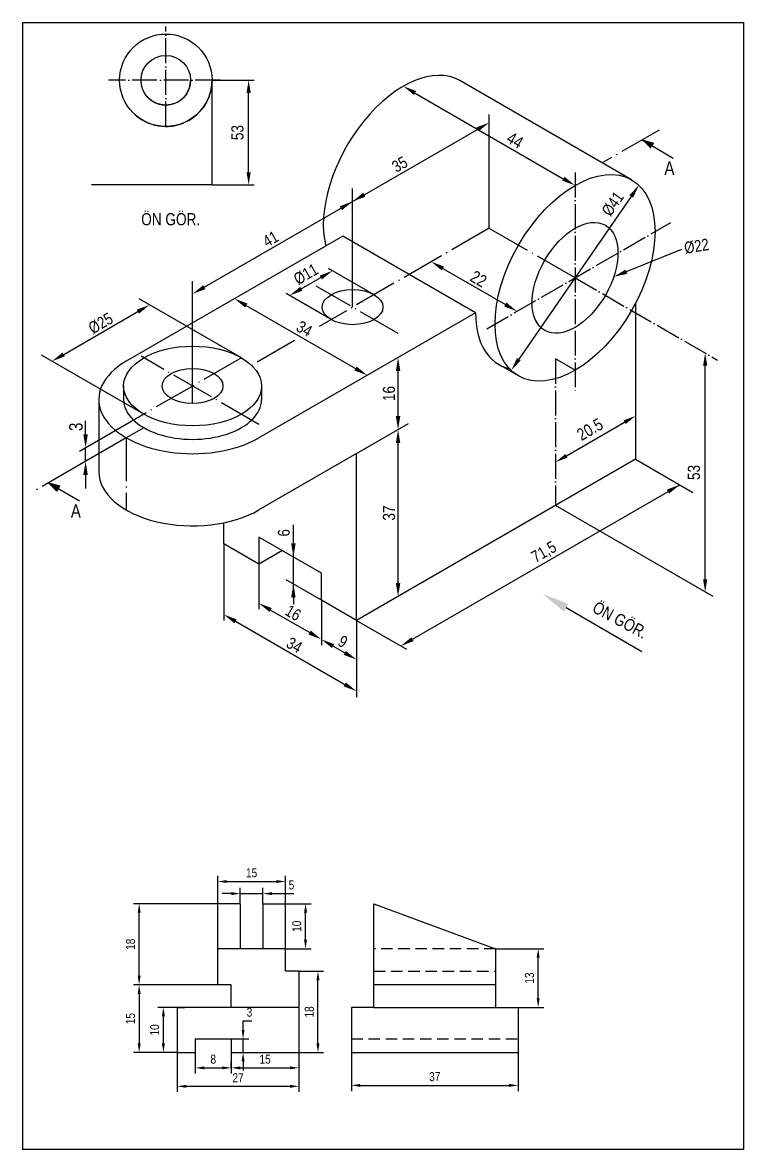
# Model space of a CAD drawing. Extents: x 30 to 777, y 16 to 296.
# Drawn here: x 30 to 190, y 16 to 266 of the extents above; entities that cross this region are included whole.
import ezdxf

# ---------------------------------------------------------------- set-up
doc = ezdxf.new("R2010")
doc.units = 0
doc.header["$PDMODE"] = 66
for name, pattern in [('ACAD_ISO04W100', [30.5, 24, -3, 0.5, -3]), ('CENTER2', [1.125, 0.75, -0.125, 0.125, -0.125]), ('DASHED2', [9.525, 6.35, -3.175])]:
    doc.linetypes.add(name, pattern=pattern)
doc.layers.get('0').update_dxf_attribs({"linetype": 'CONTINUOUS'})
doc.layers.get('Defpoints').update_dxf_attribs({"linetype": 'CONTINUOUS'})
doc.layers.add('01PEMBE', color=6, linetype='CONTINUOUS')
doc.layers.add('EKSEN', color=1, linetype='CENTER2')
doc.styles.add('STYLE1', font='ARIAL.TTF', dxfattribs={"width": 0.8, "height": 2.7})
doc.styles.add('STYLE4', font='ARIAL.TTF', dxfattribs={"width": 0.8, "height": 2})
doc.styles.add('STYLE5', font='ARIAL.TTF', dxfattribs={"width": 0.8, "height": 2.3})
doc.dimstyles.new('1', dxfattribs={"dimtxt": 2.5, "dimasz": 2.5, "dimexe": 1.25, "dimexo": 0.625, "dimtad": 1, "dimdec": 4, "dimdsep": 46, "dimlunit": 6, "dimtxsty": 'Standard', "dimcen": 2.5, "dimadec": 0, "dimazin": 0, "dimtfac": 1, "dimtdec": 4, "dimtmove": 0, "dimatfit": 3, "dimfxl": 0, "dimtolj": 1, "dimtzin": 0, "dimarcsym": 0})
doc.dimstyles.new('23', dxfattribs={"dimtxt": 2.5, "dimasz": 2, "dimexe": 1.25, "dimexo": 0, "dimgap": 0.9, "dimtad": 1, "dimtoh": 1, "dimdec": 1, "dimdsep": 46, "dimtxsty": 'STYLE4', "dimcen": 2.5, "dimclrd": 5, "dimclre": 5, "dimclrt": 5, "dimadec": 0, "dimazin": 0, "dimtfac": 1, "dimtdec": 1, "dimtmove": 0, "dimatfit": 2, "dimfxl": 0, "dimtolj": 1, "dimtzin": 0, "dimarcsym": 0})
doc.dimstyles.new('st2', dxfattribs={"dimtxt": 2.5, "dimasz": 3, "dimexe": 1.25, "dimexo": 0, "dimtad": 1, "dimtxsty": 'STYLE1', "dimcen": 2.5, "dimse1": 1, "dimse2": 1, "dimclrd": 5, "dimclre": 5, "dimclrt": 5, "dimadec": 0, "dimazin": 0, "dimtfac": 1, "dimtmove": 0, "dimatfit": 1, "dimfxl": 0, "dimarcsym": 0})

# ---------------------------------------------------------------- blocks, each defined once
blk = doc.blocks.new('*D18')
at = {"color": 5, "linetype": 'ByBlock'}
blk.add_line((294.42, 141.69), (294.42, 172.69), dxfattribs=at)
for points in [[(293.92, 172.69), (294.92, 172.69), (294.42, 175.69)], [(293.92, 141.69), (294.92, 141.69), (294.42, 138.69)]]:
    blk.add_solid(points, dxfattribs=at)
at = {"layer": 'Defpoints', "color": 0, "linetype": 'ByBlock'}
for p in [(294.42, 175.69), (294.42, 175.69), (294.42, 138.69)]:
    blk.add_point(p, dxfattribs=at)
at = {"color": 5, "linetype": 'ByBlock', "insert": (292.42, 157.19), "char_height": 2.7, "attachment_point": 5, "rotation": 90, "style": 'STYLE1'}
blk.add_mtext('37', dxfattribs=at)
blk = doc.blocks.new('*D19')
at = {"color": 5, "linetype": 'ByBlock'}
for p, q in [((239.52, 251.75), (248.9, 251.75)), ((247.65, 231.34), (247.65, 248.95)), ((239.52, 228.54), (248.9, 228.54))]:
    blk.add_line(p, q, dxfattribs=at)
for points in [[(247.18, 248.95), (248.12, 248.95), (247.65, 251.75)], [(247.18, 231.34), (248.12, 231.34), (247.65, 228.54)]]:
    blk.add_solid(points, dxfattribs=at)
at = {"layer": 'Defpoints', "color": 0, "linetype": 'ByBlock'}
for p in [(239.52, 251.75), (247.65, 251.75), (239.52, 228.54)]:
    blk.add_point(p, dxfattribs=at)
at = {"color": 5, "linetype": 'ByBlock', "insert": (245.17, 240.14), "char_height": 2.7, "attachment_point": 5, "rotation": 90, "style": 'STYLE1'}
blk.add_mtext('\\A1;53', dxfattribs=at)
blk = doc.blocks.new('*D20')
at = {"color": 5, "linetype": 'ByBlock'}
blk.add_line((294.42, 178.69), (294.42, 188.69), dxfattribs=at)
for points in [[(293.92, 188.69), (294.92, 188.69), (294.42, 191.69)], [(293.92, 178.69), (294.92, 178.69), (294.42, 175.69)]]:
    blk.add_solid(points, dxfattribs=at)
at = {"layer": 'Defpoints', "color": 0, "linetype": 'ByBlock'}
for p in [(294.42, 191.69), (294.42, 191.69), (294.42, 175.69)]:
    blk.add_point(p, dxfattribs=at)
at = {"color": 5, "linetype": 'ByBlock', "insert": (292.42, 183.69), "char_height": 2.7, "attachment_point": 5, "rotation": 90, "style": 'STYLE1'}
blk.add_mtext('16', dxfattribs=at)
blk = doc.blocks.new('*D21')
at = {"color": 5, "linetype": 'ByBlock'}
blk.add_line((304.37, 211.44), (318.23, 203.44), dxfattribs=at)
for points in [[(304.62, 211.87), (304.12, 211), (301.78, 212.94)], [(318.48, 203.87), (317.98, 203), (320.83, 201.94)]]:
    blk.add_solid(points, dxfattribs=at)
at = {"layer": 'Defpoints', "color": 0, "linetype": 'ByBlock'}
for p in [(301.78, 212.94), (320.83, 201.94), (320.83, 201.94)]:
    blk.add_point(p, dxfattribs=at)
at = {"color": 5, "linetype": 'ByBlock', "insert": (312.29, 209.15), "char_height": 2.7, "attachment_point": 5, "rotation": 330, "style": 'STYLE1'}
blk.add_mtext('22', dxfattribs=at)
blk = doc.blocks.new('*D23')
at = {"color": 5, "linetype": 'ByBlock'}
for p, q in [((103.62, 51.5), (103.62, 42.94)), ((140.62, 51.5), (140.62, 42.94)), ((105.62, 44.19), (138.62, 44.19))]:
    blk.add_line(p, q, dxfattribs=at)
for points in [[(105.62, 44.53), (105.62, 43.86), (103.62, 44.19)], [(138.62, 44.53), (138.62, 43.86), (140.62, 44.19)]]:
    blk.add_solid(points, dxfattribs=at)
at = {"layer": 'Defpoints', "color": 0, "linetype": 'ByBlock'}
for p in [(103.62, 51.5), (140.62, 51.5), (140.62, 44.19)]:
    blk.add_point(p, dxfattribs=at)
at = {"color": 5, "linetype": 'ByBlock', "insert": (122.12, 46.12), "char_height": 2, "attachment_point": 5, "style": 'STYLE4'}
blk.add_mtext('\\A1;37', dxfattribs=at)
blk = doc.blocks.new('*D24')
at = {"color": 5, "linetype": 'ByBlock'}
for p, q in [((64.97, 51.5), (64.97, 42.74)), ((91.97, 51.5), (91.97, 42.74)), ((66.97, 43.99), (89.97, 43.99))]:
    blk.add_line(p, q, dxfattribs=at)
for points in [[(66.97, 44.32), (66.97, 43.65), (64.97, 43.99)], [(89.97, 44.32), (89.97, 43.65), (91.97, 43.99)]]:
    blk.add_solid(points, dxfattribs=at)
at = {"layer": 'Defpoints', "color": 0, "linetype": 'ByBlock'}
for p in [(64.97, 51.5), (91.97, 51.5), (91.97, 43.99)]:
    blk.add_point(p, dxfattribs=at)
at = {"color": 5, "linetype": 'ByBlock', "insert": (78.47, 45.89), "char_height": 2, "attachment_point": 5, "style": 'STYLE4'}
blk.add_mtext('\\A1;27', dxfattribs=at)
blk = doc.blocks.new('*D25')
at = {"color": 5, "linetype": 'ByBlock'}
for p, q in [((68.97, 51.5), (68.97, 46.83)), ((76.97, 51.5), (76.97, 46.83)), ((70.97, 48.08), (74.97, 48.08))]:
    blk.add_line(p, q, dxfattribs=at)
for points in [[(70.97, 48.41), (70.97, 47.75), (68.97, 48.08)], [(74.97, 48.41), (74.97, 47.75), (76.97, 48.08)]]:
    blk.add_solid(points, dxfattribs=at)
at = {"layer": 'Defpoints', "color": 0, "linetype": 'ByBlock'}
for p in [(68.97, 51.5), (76.97, 51.5), (76.97, 48.08)]:
    blk.add_point(p, dxfattribs=at)
at = {"color": 5, "linetype": 'ByBlock', "insert": (72.97, 50), "char_height": 2, "attachment_point": 5, "style": 'STYLE4'}
blk.add_mtext('\\A1;8', dxfattribs=at)
blk = doc.blocks.new('*D26')
at = {"color": 5, "linetype": 'ByBlock'}
for p, q in [((91.97, 51.5), (91.97, 46.83)), ((76.97, 48.08), (76.97, 49.33)), ((78.97, 48.08), (89.97, 48.08))]:
    blk.add_line(p, q, dxfattribs=at)
for points in [[(78.97, 48.41), (78.97, 47.75), (76.97, 48.08)], [(89.97, 48.41), (89.97, 47.75), (91.97, 48.08)]]:
    blk.add_solid(points, dxfattribs=at)
at = {"layer": 'Defpoints', "color": 0, "linetype": 'ByBlock'}
for p in [(91.97, 51.5), (76.97, 48.08), (91.97, 48.08)]:
    blk.add_point(p, dxfattribs=at)
at = {"color": 5, "linetype": 'ByBlock', "insert": (84.47, 50), "char_height": 2, "attachment_point": 5, "style": 'STYLE4'}
blk.add_mtext('\\A1;15', dxfattribs=at)
blk = doc.blocks.new('*D27')
at = {"color": 5, "linetype": 'ByBlock'}
for p, q in [((64.97, 61.5), (60.65, 61.5)), ((61.9, 53.5), (61.9, 59.5)), ((64.97, 51.5), (60.65, 51.5))]:
    blk.add_line(p, q, dxfattribs=at)
for points in [[(61.56, 59.5), (62.23, 59.5), (61.9, 61.5)], [(61.56, 53.5), (62.23, 53.5), (61.9, 51.5)]]:
    blk.add_solid(points, dxfattribs=at)
at = {"layer": 'Defpoints', "color": 0, "linetype": 'ByBlock'}
for p in [(61.9, 61.5), (64.97, 61.5), (64.97, 51.5)]:
    blk.add_point(p, dxfattribs=at)
at = {"color": 5, "linetype": 'ByBlock', "insert": (59.97, 56.5), "char_height": 2, "attachment_point": 5, "rotation": 90, "style": 'STYLE4'}
blk.add_mtext('\\A1;10', dxfattribs=at)
blk = doc.blocks.new('*D28')
at = {"color": 5, "linetype": 'ByBlock'}
for p, q in [((73.97, 66.5), (55.27, 66.5)), ((56.52, 64.5), (56.52, 53.5)), ((61.9, 51.5), (55.27, 51.5))]:
    blk.add_line(p, q, dxfattribs=at)
for points in [[(56.19, 64.5), (56.85, 64.5), (56.52, 66.5)], [(56.19, 53.5), (56.85, 53.5), (56.52, 51.5)]]:
    blk.add_solid(points, dxfattribs=at)
at = {"layer": 'Defpoints', "color": 0, "linetype": 'ByBlock'}
for p in [(73.97, 66.5), (56.52, 51.5), (61.9, 51.5)]:
    blk.add_point(p, dxfattribs=at)
at = {"color": 5, "linetype": 'ByBlock', "insert": (54.6, 59), "char_height": 2, "attachment_point": 5, "rotation": 90, "style": 'STYLE4'}
blk.add_mtext('\\A1;15', dxfattribs=at)
blk = doc.blocks.new('*D29')
at = {"color": 5, "linetype": 'ByBlock'}
for p, q in [((91.97, 69.5), (97.46, 69.5)), ((96.21, 53.5), (96.21, 67.5)), ((91.97, 51.5), (97.46, 51.5))]:
    blk.add_line(p, q, dxfattribs=at)
for points in [[(95.87, 67.5), (96.54, 67.5), (96.21, 69.5)], [(95.87, 53.5), (96.54, 53.5), (96.21, 51.5)]]:
    blk.add_solid(points, dxfattribs=at)
at = {"layer": 'Defpoints', "color": 0, "linetype": 'ByBlock'}
for p in [(91.97, 69.5), (96.21, 69.5), (91.97, 51.5)]:
    blk.add_point(p, dxfattribs=at)
at = {"color": 5, "linetype": 'ByBlock', "insert": (94.29, 60.5), "char_height": 2, "attachment_point": 5, "rotation": 90, "style": 'STYLE4'}
blk.add_mtext('\\A1;18', dxfattribs=at)
blk = doc.blocks.new('*D30')
at = {"color": 5, "linetype": 'ByBlock'}
for p, q in [((73.97, 84.5), (73.97, 90.67)), ((88.97, 84.5), (88.97, 90.67)), ((75.97, 89.42), (86.97, 89.42))]:
    blk.add_line(p, q, dxfattribs=at)
for points in [[(75.97, 89.75), (75.97, 89.09), (73.97, 89.42)], [(86.97, 89.75), (86.97, 89.09), (88.97, 89.42)]]:
    blk.add_solid(points, dxfattribs=at)
at = {"layer": 'Defpoints', "color": 0, "linetype": 'ByBlock'}
for p in [(88.97, 89.42), (73.97, 84.5), (88.97, 84.5)]:
    blk.add_point(p, dxfattribs=at)
at = {"color": 5, "linetype": 'ByBlock', "insert": (81.47, 91.34), "char_height": 2, "attachment_point": 5, "style": 'STYLE4'}
blk.add_mtext('\\A1;15', dxfattribs=at)
blk = doc.blocks.new('*D31')
at = {"color": 5, "linetype": 'ByBlock'}
for p, q in [((135.62, 74.5), (146.32, 74.5)), ((145.07, 63.5), (145.07, 72.5)), ((140.62, 61.5), (146.32, 61.5))]:
    blk.add_line(p, q, dxfattribs=at)
for points in [[(144.74, 72.5), (145.41, 72.5), (145.07, 74.5)], [(144.74, 63.5), (145.41, 63.5), (145.07, 61.5)]]:
    blk.add_solid(points, dxfattribs=at)
at = {"layer": 'Defpoints', "color": 0, "linetype": 'ByBlock'}
for p in [(135.62, 74.5), (145.07, 74.5), (140.62, 61.5)]:
    blk.add_point(p, dxfattribs=at)
at = {"color": 5, "linetype": 'ByBlock', "insert": (143.15, 68), "char_height": 2, "attachment_point": 5, "rotation": 90, "style": 'STYLE4'}
blk.add_mtext('\\A1;13', dxfattribs=at)
blk = doc.blocks.new('*D32')
at = {"color": 5, "linetype": 'ByBlock'}
for p, q in [((73.97, 84.5), (55.27, 84.5)), ((56.52, 68.5), (56.52, 82.5)), ((56.52, 66.5), (55.27, 66.5))]:
    blk.add_line(p, q, dxfattribs=at)
for points in [[(56.19, 82.5), (56.85, 82.5), (56.52, 84.5)], [(56.19, 68.5), (56.85, 68.5), (56.52, 66.5)]]:
    blk.add_solid(points, dxfattribs=at)
at = {"layer": 'Defpoints', "color": 0, "linetype": 'ByBlock'}
for p in [(56.52, 84.5), (73.97, 84.5), (56.52, 66.5)]:
    blk.add_point(p, dxfattribs=at)
at = {"color": 5, "linetype": 'ByBlock', "insert": (54.6, 75.5), "char_height": 2, "attachment_point": 5, "rotation": 90, "style": 'STYLE4'}
blk.add_mtext('\\A1;18', dxfattribs=at)
blk = doc.blocks.new('*D33')
at = {"color": 5, "linetype": 'ByBlock'}
for p, q in [((79.58, 56.5), (79.58, 58.5)), ((79.58, 58.5), (81.53, 58.5)), ((76.97, 54.5), (80.83, 54.5)), ((79.58, 51.5), (79.58, 54.5)), ((76.97, 51.5), (80.83, 51.5)), ((79.58, 49.5), (79.58, 47.5))]:
    blk.add_line(p, q, dxfattribs=at)
for points in [[(79.25, 56.5), (79.92, 56.5), (79.58, 54.5)], [(79.25, 49.5), (79.92, 49.5), (79.58, 51.5)]]:
    blk.add_solid(points, dxfattribs=at)
at = {"layer": 'Defpoints', "color": 0, "linetype": 'ByBlock'}
for p in [(76.97, 54.5), (79.58, 54.5), (76.97, 51.5)]:
    blk.add_point(p, dxfattribs=at)
at = {"color": 5, "linetype": 'ByBlock', "insert": (81.01, 60.42), "char_height": 2, "attachment_point": 5, "style": 'STYLE4'}
blk.add_mtext('\\A1;3', dxfattribs=at)
blk = doc.blocks.new('*D61')
at = {"color": 5, "linetype": 'ByBlock'}
for p, q in [((88.97, 84.5), (94.69, 84.5)), ((93.44, 76.5), (93.44, 82.5)), ((88.97, 74.5), (94.69, 74.5))]:
    blk.add_line(p, q, dxfattribs=at)
for points in [[(93.11, 82.5), (93.78, 82.5), (93.44, 84.5)], [(93.11, 76.5), (93.78, 76.5), (93.44, 74.5)]]:
    blk.add_solid(points, dxfattribs=at)
at = {"layer": 'Defpoints', "color": 0, "linetype": 'ByBlock'}
for p in [(88.97, 84.5), (93.44, 84.5), (88.97, 74.5)]:
    blk.add_point(p, dxfattribs=at)
at = {"color": 5, "linetype": 'ByBlock', "insert": (91.52, 79.5), "char_height": 2, "attachment_point": 5, "rotation": 90, "style": 'STYLE4'}
blk.add_mtext('\\A1;10', dxfattribs=at)

msp = doc.modelspace()

# ---------------------------------------------------------------- hatches: boundary and pattern name
at = {"layer": '01PEMBE'}
h = msp.add_hatch(color=7, dxfattribs=at)
h.paths.add_polyline_path([(167.504, 239.959), (169.324, 238.119), (169.662, 238.697)])
h.paths.add_polyline_path([(169.662, 238.697), (170, 239.275), (167.504, 239.959)])
h = msp.add_hatch(color=7, dxfattribs=at)
h.paths.add_polyline_path([(35.771, 163.904), (37.591, 162.063), (37.93, 162.641)])
h.paths.add_polyline_path([(37.93, 162.641), (38.268, 163.22), (35.771, 163.904)])

# ---------------------------------------------------------------- linework, layer by layer
for p, q in [((30, 266), (30, 16)), ((30, 266), (190, 266)), ((190, 266), (190, 16)), ((72.051, 229.987), (72.051, 253.199)), ((165.171, 231.108), (127.065, 253.108)), ((72.051, 229.987), (45.341, 229.987)), ((101.088, 218.614), (53.024, 190.864)), ((130.533, 201.614), (101.088, 218.614)), ((166.04, 203.698), (166.04, 169.114)), ((130.533, 201.614), (82.469, 173.864)), ((140.063, 187.621), (135.733, 190.121)), ((52.437, 185.364), (52.437, 182.364)), ((83.056, 185.364), (83.056, 182.364)), ((46.926, 182.364), (46.926, 166.364)), ((104.119, 170.364), (82.469, 157.864)), ((104.119, 133.364), (104.119, 170.364)), ((166.04, 169.114), (104.119, 133.364)), ((74.675, 150.364), (74.675, 155.028)), ((82.469, 145.864), (74.675, 150.364)), ((82.469, 151.864), (82.469, 145.864)), ((96.325, 143.864), (82.469, 151.864)), ((87.665, 148.864), (82.469, 145.864)), ((96.325, 137.864), (96.325, 143.864)), ((104.119, 133.364), (96.325, 137.864)), ((78.333, 70.518), (73.333, 70.518)), ((73.333, 60.518), (73.333, 70.518)), ((78.333, 70.518), (78.333, 60.518)), ((83.333, 70.518), (83.333, 60.518)), ((83.333, 70.518), (88.333, 70.518)), ((88.333, 55.518), (88.333, 70.518)), ((107.981, 70.518), (134.981, 60.518)), ((107.981, 53.718), (107.981, 62.518)), ((88.333, 60.518), (73.333, 60.518)), ((73.333, 52.518), (73.333, 60.518)), ((88.333, 55.518), (88.333, 60.518)), ((91.333, 55.518), (88.333, 55.518)), ((91.333, 55.518), (91.333, 47.518)), ((76.333, 52.518), (73.333, 52.518)), ((76.333, 47.518), (76.333, 52.518)), ((134.981, 52.518), (107.981, 52.518)), ((91.333, 47.518), (64.333, 47.518)), ((64.333, 47.518), (64.333, 37.518)), ((64.333, 47.518), (66.033, 47.518)), ((91.333, 47.518), (91.333, 37.518)), ((102.981, 47.518), (102.981, 37.518)), ((107.981, 47.518), (102.981, 47.518)), ((107.981, 47.518), (134.981, 47.518)), ((134.981, 47.518), (139.981, 47.518)), ((139.981, 47.518), (139.981, 37.518)), ((68.333, 40.518), (76.333, 40.518)), ((68.333, 40.518), (68.333, 37.518)), ((76.333, 40.518), (76.333, 37.518)), ((64.333, 37.518), (68.333, 37.518)), ((76.333, 37.518), (91.333, 37.518)), ((190, 16), (30, 16))]:
    msp.add_line(p, q)
at = {"color": 5, "linetype": 'ACAD_ISO04W100', "ltscale": 0.23}
for p, q in [((61.801, 242.949), (61.801, 265.153)), ((73.866, 253.199), (49.07, 253.199)), ((152.617, 232.698), (152.617, 184.136)), ((133.031, 198.056), (173.881, 221.641)), ((152.617, 209.364), (184.242, 191.105)), ((148.287, 191.364), (148.287, 158.864))]:
    msp.add_line(p, q, dxfattribs=at)
at = {"color": 5, "linetype": 'ByBlock'}
for p, q in [((117.11, 250.364), (150.019, 231.364)), ((79.654, 203.239), (103.903, 189.239)), ((152.617, 188.864), (148.287, 191.364)), ((181.498, 142.49), (181.498, 189.89)), ((150.712, 169.878), (163.615, 177.328)), ((183.266, 138.669), (148.287, 158.864)), ((85.067, 135.664), (93.727, 130.664)), ((150.649, 136.194), (167.434, 126.503)), ((77.273, 133.164), (101.521, 119.164)), ((98.923, 127.664), (101.521, 126.164)), ((76.333, 72.756), (74.333, 72.756)), ((78.333, 70.518), (78.333, 74.006)), ((78.333, 72.756), (83.333, 72.756)), ((83.333, 70.518), (83.333, 74.006)), ((85.333, 72.756), (90.194, 72.756))]:
    msp.add_line(p, q, dxfattribs=at)
at = {"color": 5}
for p, q in [((133.564, 220.364), (133.564, 245.587)), ((70.344, 207.3), (130.966, 242.3)), ((103.253, 202.864), (103.253, 229.16)), ((165.084, 227.425), (140.15, 191.303)), ((176.217, 215.633), (164, 210.718)), ((108.017, 205.614), (97.884, 211.464)), ((67.746, 181.475), (67.746, 208.66)), ((91.868, 206.937), (96.199, 209.437)), ((98.49, 200.114), (88.518, 205.872)), ((78.572, 191.614), (55.868, 204.722)), ((39.156, 192.371), (55.611, 201.871)), ((56.921, 179.114), (34.218, 192.222)), ((55.306, 178.182), (42.607, 170.85)), ((43.99, 174.649), (43.99, 177.649)), ((104.119, 170.364), (115.639, 177.015)), ((53.024, 173.864), (42.641, 167.869)), ((43.99, 168.649), (43.99, 171.649)), ((166.04, 169.114), (178.782, 161.758)), ((43.99, 165.649), (43.99, 162.649)), ((116.535, 129.196), (175.857, 163.446)), ((90.116, 138.234), (90.116, 154.583)), ((90.116, 150.449), (90.116, 153.449)), ((74.675, 150.364), (74.675, 133.364)), ((82.469, 145.864), (82.469, 135.864)), ((90.116, 141.449), (90.116, 147.449)), ((96.325, 137.864), (88.531, 142.364)), ((90.116, 138.449), (90.116, 136.938)), ((96.325, 137.864), (96.325, 127.864)), ((104.119, 133.364), (104.119, 116.364)), ((104.119, 133.364), (115.187, 126.975))]:
    msp.add_line(p, q, dxfattribs=at)
at = {"color": 7, "linetype": 'ACAD_ISO04W100', "ltscale": 0.4}
for p, q in [((171.305, 242.154), (158.672, 234.86)), ((42.641, 167.869), (32.227, 161.857))]:
    msp.add_line(p, q, dxfattribs=at)
at = {"color": 7, "linetype": 'ByBlock'}
for p, q in [((167.504, 239.959), (170, 239.275)), ((167.504, 239.959), (174.409, 235.921)), ((169.324, 238.119), (170, 239.275)), ((35.771, 163.904), (37.591, 162.063)), ((35.771, 163.904), (38.268, 163.22)), ((35.771, 163.904), (42.677, 159.865)), ((37.591, 162.063), (38.268, 163.22))]:
    msp.add_line(p, q, dxfattribs=at)
at = {"color": 5, "linetype": 'ACAD_ISO04W100', "ltscale": 0.4}
for p, q in [((133.564, 220.364), (95.824, 198.575)), ((152.617, 209.364), (133.564, 220.364)), ((113.349, 197.036), (95.165, 207.534)), ((90.374, 195.428), (80.853, 189.932)), ((78.572, 191.614), (55.306, 178.182)), ((82.469, 176.864), (56.323, 191.96)), ((56.921, 176.114), (53.024, 173.864)), ((53.024, 173.864), (53.024, 157.864))]:
    msp.add_line(p, q, dxfattribs=at)
at = {"ltscale": 0.5}
for p, q in [((107.981, 47.518), (107.981, 70.518)), ((134.981, 60.518), (134.981, 47.518)), ((102.981, 37.518), (139.981, 37.518))]:
    msp.add_line(p, q, dxfattribs=at)
at = {"color": 5, "linetype": 'DASHED2', "ltscale": 0.4}
for p, q in [((134.981, 60.518), (107.981, 60.518)), ((107.981, 55.518), (134.981, 55.518)), ((102.981, 40.518), (139.981, 40.518))]:
    msp.add_line(p, q, dxfattribs=at)
for radius in [10.25, 5.5]:
    msp.add_circle((61.801, 253.199), radius)
for radius, start in [(10.25, 221.90945), (5.5, 218.60436)]:
    msp.add_arc((61.801, 253.199), radius, start, 0)
for centre, major_axis, start_param, end_param in [((114.512, 231.364), (-12.554, -21.744), 3.1415927, 5.7441749), ((148.287, 211.864), (-12.554, -21.744), 5.4977871, 6.456517), ((67.746, 182.364), (-20.821, 0), 5.4977871, 8.6393798), ((67.746, 182.364), (-15.309, 0), 0, 3.1415927), ((67.746, 166.364), (-20.821, 0), 6.2831853, 8.6393798)]:
    msp.add_ellipse(centre, major_axis=major_axis, ratio=0.5773503, start_param=start_param, end_param=end_param)
for centre, major_axis in [((152.617, 209.364), (-12.554, -21.744)), ((152.617, 209.364), (-6.736, -11.667)), ((103.253, 202.864), (-6.736, 0)), ((67.746, 185.364), (-15.309, 0)), ((67.746, 185.364), (-6.736, 0))]:
    msp.add_ellipse(centre, major_axis=major_axis, ratio=0.5773503)
at = {"color": 5, "linetype": 'ByBlock'}
for points in [[(117.36, 250.797), (116.86, 249.931), (114.512, 251.864)], [(150.269, 231.797), (149.769, 230.931), (152.617, 229.864)], [(79.904, 203.672), (79.404, 202.806), (77.056, 204.739)], [(181.031, 189.89), (181.964, 189.89), (181.498, 192.69)], [(104.153, 189.672), (103.653, 188.806), (106.501, 187.739)], [(163.382, 177.732), (163.849, 176.924), (166.04, 178.728)], [(150.478, 170.282), (150.945, 169.474), (148.287, 168.478)], [(181.031, 142.49), (181.964, 142.49), (181.498, 139.69)], [(151.149, 137.06), (150.149, 135.328), (145.452, 139.194)], [(85.317, 136.097), (84.817, 135.231), (82.469, 137.164)], [(77.523, 133.597), (77.023, 132.731), (74.675, 134.664)], [(93.977, 131.097), (93.477, 130.231), (96.325, 129.164)], [(99.173, 128.097), (98.673, 127.231), (96.325, 129.164)], [(101.771, 126.597), (101.271, 125.731), (104.119, 124.664)], [(101.771, 119.597), (101.271, 118.731), (104.119, 117.664)], [(76.333, 73.09), (76.333, 72.423), (78.333, 72.756)], [(85.333, 73.09), (85.333, 72.423), (83.333, 72.756)]]:
    msp.add_solid(points, dxfattribs=at)
at = {"color": 5}
for points in [[(130.716, 242.733), (131.216, 241.867), (133.564, 243.8)], [(105.602, 228.233), (106.102, 227.367), (103.253, 226.3)], [(164.673, 227.709), (165.496, 227.141), (166.788, 229.894)], [(100.405, 225.233), (100.905, 224.367), (103.253, 226.3)], [(95.949, 209.87), (96.449, 209.004), (98.797, 210.937)], [(163.814, 211.182), (164.187, 210.254), (161.217, 209.598)], [(70.094, 207.733), (70.594, 206.867), (67.746, 205.8)], [(91.618, 207.37), (92.118, 206.504), (89.27, 205.437)], [(55.361, 202.304), (55.861, 201.438), (58.209, 203.371)], [(38.906, 192.804), (39.406, 191.938), (36.558, 190.871)], [(139.738, 191.587), (140.561, 191.019), (138.445, 188.834)], [(43.49, 174.649), (44.49, 174.649), (43.99, 171.649)], [(43.49, 165.649), (44.49, 165.649), (43.99, 168.649)], [(173.009, 162.379), (173.509, 161.513), (175.857, 163.446)], [(89.616, 150.449), (90.616, 150.449), (90.116, 147.449)], [(89.616, 138.449), (90.616, 138.449), (90.116, 141.449)], [(116.285, 129.629), (116.785, 128.763), (113.937, 127.696)]]:
    msp.add_solid(points, dxfattribs=at)
at = {"layer": 'Defpoints', "color": 0, "linetype": 'ByBlock'}
for p in [(114.512, 251.864), (152.617, 229.864), (152.617, 229.864), (77.056, 204.739), (168.088, 200.432), (168.088, 200.432), (106.501, 187.739), (106.501, 187.739), (168.088, 147.432), (145.452, 139.194), (82.469, 137.164), (74.675, 134.664), (96.325, 129.164), (96.325, 129.164), (96.325, 129.164), (104.119, 124.664), (104.119, 124.664), (104.119, 117.664), (104.119, 117.664), (83.333, 72.756), (78.333, 70.518), (83.333, 70.518)]:
    msp.add_point(p, dxfattribs=at)

# ---------------------------------------------------------------- texts
at = {"color": 5, "style": 'STYLE1', "width": 0.8}
for s, height, rotation, p in [('35', 2.6, 30, (112.953, 232.619)), ('%%C41', 2.6, 55, (160.452, 222.805)), ('41', 2.6, 30, (84.3, 216.074)), ('%%c22', 2.6, 9.06136, (177.079, 214.699)), ('%%c11', 2.6, 30, (91.149, 207.698)), ('%%C25', 2.6, 30, (45.599, 196.813)), ('34', 2.6, 330, (90.512, 197.754)), ('71,5', 2.6, 30, (143.88, 146.064)), ('ÖN GÖR.', 2.7, 331.83249, (156.232, 135.366)), ('16', 2.6, 330, (88.029, 134.735)), ('9', 2.6, 330, (99.757, 127.964)), ('34', 2.6, 330, (88.288, 127.581))]:
    msp.add_text(s, height=height, rotation=rotation, dxfattribs=at).set_placement(p)
msp.add_text('ÖN GÖR.', height=2.7, dxfattribs=at).set_placement((56.343, 221.016))
at = {"color": 5, "linetype": 'ByBlock', "char_height": 2.7, "attachment_point": 5, "style": 'STYLE1'}
for s, insert, rotation in [('44', (139.303, 239.897), 330), ('\\A1;20.5', (155.924, 175.75), 30), ('\\A1;53', (179.018, 166.19), 90)]:
    msp.add_mtext(s, dxfattribs=dict(at, insert=insert, rotation=rotation))
at = {"color": 5, "attachment_point": 5, "rotation": 90, "style": 'STYLE1'}
for s, insert, char_height in [('3', (41.865, 176.302), 3), ('6', (87.991, 152.795), 2.6)]:
    msp.add_mtext(s, dxfattribs=dict(at, insert=insert, char_height=char_height))
at = {"color": 5, "linetype": 'ByBlock', "insert": (89.689, 74.673), "char_height": 2, "attachment_point": 5, "style": 'STYLE4'}
msp.add_mtext('\\A1;5', dxfattribs=at)
at = {"layer": 'EKSEN', "color": 5, "style": 'STYLE5', "width": 0.8}
for p in [(172.447, 232.199), (40.715, 156.144)]:
    msp.add_text('A', height=3, dxfattribs=at).set_placement(p)

# ---------------------------------------------------------------- dimensions: what is measured, and where the dimension line sits
dim = msp.add_linear_dim(base=(80.181, 253.199), p1=(72.051, 229.987), p2=(72.051, 253.199), angle=90, text='53', dimstyle='1', override={"dimasz": 2.8, "dimexo": 0, "dimgap": 1.1, "dimtoh": 1, "dimdec": 1, "dimlunit": 2, "dimtxsty": 'STYLE1', "dimclrd": 5, "dimclre": 5, "dimclrt": 5, "dimtdec": 1, "dimatfit": 2})
dim.commit()
dim.dimension.update_dxf_attribs({"geometry": '*D19', "text_midpoint": (77.702, 241.593), "insert": (-167.469, 1.452)})
at = {"color": 5}
for p1, p2, picture, middle in [((120.7, 212.937), (139.752, 201.937), '*D21', (131.216, 209.152)), ((113.349, 175.693), (113.349, 191.693), '*D20', (111.346, 183.693)), ((113.349, 138.693), (113.349, 175.693), '*D18', (111.345, 157.193))]:
    dim = msp.add_aligned_dim(p1=p1, p2=p2, distance=0, dimstyle='st2', dxfattribs=at)
    dim.commit()
    dim.dimension.update_dxf_attribs({"geometry": picture, "text_midpoint": middle, "insert": (-181.075, 0)})
for base, p1, p2, picture, middle in [((88.333, 75.441), (73.333, 70.518), (88.333, 70.518), '*D30', (80.833, 77.362)), ((91.333, 30.007), (64.333, 37.518), (91.333, 37.518), '*D24', (77.833, 31.911)), ((76.333, 34.1), (68.333, 37.518), (76.333, 37.518), '*D25', (72.333, 36.022)), ((91.333, 34.1), (76.333, 34.1), (91.333, 37.518), '*D26', (83.833, 36.022)), ((139.981, 30.214), (102.981, 37.518), (139.981, 37.518), '*D23', (121.481, 32.135))]:
    dim = msp.add_linear_dim(base=base, p1=p1, p2=p2, dimstyle='23')
    dim.commit()
    dim.dimension.update_dxf_attribs({"geometry": picture, "text_midpoint": middle, "insert": (-0.636, -13.98)})
for base, p1, p2, picture, middle in [((55.885, 70.518), (55.885, 52.518), (73.333, 70.518), '*D32', (53.964, 61.518)), ((92.806, 70.518), (88.333, 60.518), (88.333, 70.518), '*D61', (90.885, 65.518)), ((144.437, 60.518), (139.981, 47.518), (134.981, 60.518), '*D31', (142.515, 54.018)), ((95.572, 55.518), (91.333, 37.518), (91.333, 55.518), '*D29', (93.651, 46.518)), ((55.885, 37.518), (73.333, 52.518), (61.259, 37.518), '*D28', (53.964, 45.018)), ((61.259, 47.518), (64.333, 37.518), (64.333, 47.518), '*D27', (59.338, 42.518)), ((78.948, 40.518), (76.333, 37.518), (76.333, 40.518), '*D33', (80.372, 46.44))]:
    dim = msp.add_linear_dim(base=base, p1=p1, p2=p2, angle=90, dimstyle='23')
    dim.commit()
    dim.dimension.update_dxf_attribs({"geometry": picture, "text_midpoint": middle, "insert": (-0.636, -13.98)})

doc.saveas('drawing.dxf')
